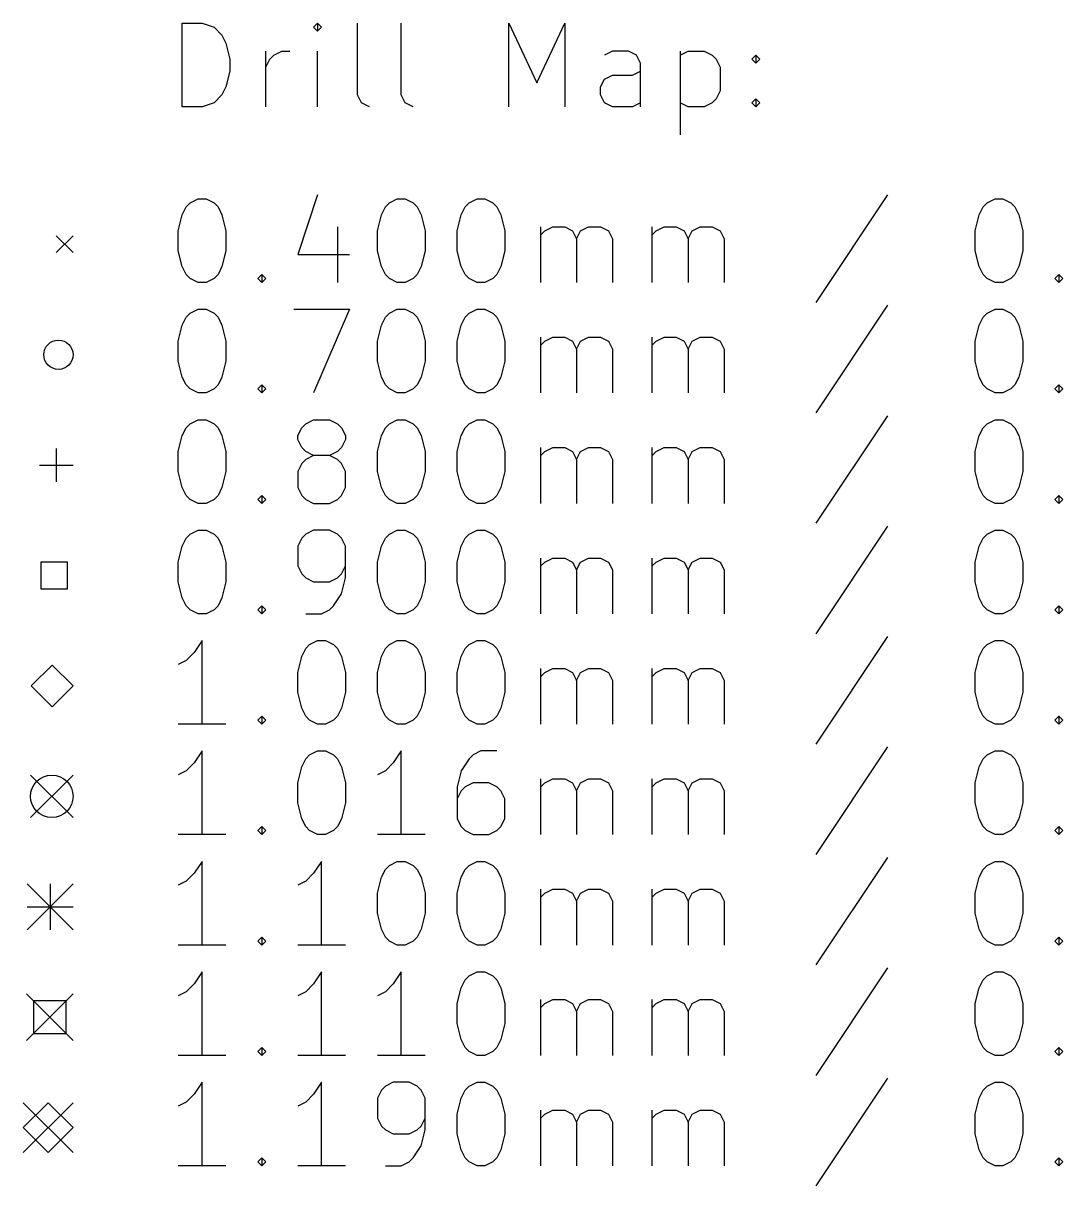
# Model space of a CAD drawing. Extents: x 124 to 225, y -187 to -59.
# Drawn here: x 123.8 to 148.65, y -186.64 to -158.85 of the extents above; entities that cross this region are included whole.
import ezdxf

# ---------------------------------------------------------------- set-up
doc = ezdxf.new("R2010")
doc.units = 0
doc.layers.add('BLACK', color=7, linetype='CONTINUOUS')

msp = doc.modelspace()

# ---------------------------------------------------------------- linework, layer by layer
at = {"layer": 'BLACK', "linetype": 'CONTINUOUS'}
for p, q in [((127.602768, -160.847338), (127.602768, -158.847338)), ((127.602768, -158.847338), (128.078958, -158.847338)), ((128.078958, -158.847338), (128.364673, -158.942576)), ((128.364673, -158.942576), (128.555149, -159.133052)), ((130.840863, -158.847338), (130.745625, -158.942576)), ((130.745625, -158.942576), (130.840863, -159.037814)), ((130.936101, -158.942576), (130.840863, -158.847338)), ((130.840863, -158.847338), (130.840863, -159.037814)), ((130.840863, -159.037814), (130.936101, -158.942576)), ((131.793244, -160.561623), (131.793244, -158.847338)), ((132.840863, -160.561623), (132.840863, -158.847338)), ((135.412292, -160.847338), (135.412292, -158.847338)), ((135.412292, -158.847338), (136.078959, -160.275909)), ((136.078959, -160.275909), (136.745625, -158.847338)), ((136.745625, -158.847338), (136.745625, -160.847338)), ((128.555149, -159.133052), (128.650387, -159.323528)), ((128.650387, -159.323528), (128.745625, -159.70448)), ((129.602768, -160.847338), (129.602768, -159.514004)), ((129.793244, -159.609242), (129.98372, -159.514004)), ((129.98372, -159.514004), (130.174197, -159.514004)), ((130.840863, -160.847338), (130.840863, -159.514004)), ((137.888482, -159.514004), (137.698006, -159.609242)), ((138.269435, -159.514004), (137.888482, -159.514004)), ((138.459911, -159.609242), (138.269435, -159.514004)), ((139.50753, -159.514004), (139.50753, -161.514004)), ((139.50753, -159.609242), (139.698006, -159.514004)), ((139.698006, -159.514004), (140.078959, -159.514004)), ((140.078959, -159.514004), (140.269435, -159.609242)), ((128.745625, -159.70448), (128.745625, -159.990195)), ((129.602768, -159.894957), (129.698006, -159.70448)), ((129.698006, -159.70448), (129.793244, -159.609242)), ((138.555149, -159.799719), (138.459911, -159.609242)), ((138.555149, -160.847338), (138.555149, -159.799719)), ((140.269435, -159.609242), (140.364673, -159.70448)), ((140.364673, -159.70448), (140.459911, -159.894957)), ((141.221816, -159.70448), (141.317054, -159.609242)), ((141.317054, -159.799719), (141.221816, -159.70448)), ((141.317054, -159.609242), (141.412292, -159.70448)), ((141.317054, -159.609242), (141.317054, -159.799719)), ((141.412292, -159.70448), (141.317054, -159.799719)), ((128.745625, -159.990195), (128.650387, -160.371147)), ((137.698006, -160.180671), (137.888482, -160.085433)), ((137.888482, -160.085433), (138.364673, -160.085433)), ((138.364673, -160.085433), (138.555149, -159.990195)), ((140.459911, -159.894957), (140.459911, -160.466385)), ((128.650387, -160.371147), (128.555149, -160.561623)), ((137.602768, -160.371147), (137.698006, -160.180671)), ((137.602768, -160.561623), (137.602768, -160.371147)), ((128.555149, -160.561623), (128.364673, -160.7521)), ((131.888482, -160.7521), (131.793244, -160.561623)), ((132.936101, -160.7521), (132.840863, -160.561623)), ((137.698006, -160.7521), (137.602768, -160.561623)), ((140.364673, -160.656861), (140.269435, -160.7521)), ((140.459911, -160.466385), (140.364673, -160.656861)), ((141.221816, -160.7521), (141.317054, -160.656861)), ((141.317054, -160.656861), (141.412292, -160.7521)), ((141.317054, -160.656861), (141.317054, -160.847338)), ((128.078958, -160.847338), (127.602768, -160.847338)), ((128.364673, -160.7521), (128.078958, -160.847338)), ((132.078958, -160.847338), (131.888482, -160.7521)), ((133.126577, -160.847338), (132.936101, -160.7521)), ((137.888482, -160.847338), (137.698006, -160.7521)), ((138.364673, -160.847338), (137.888482, -160.847338)), ((138.555149, -160.7521), (138.364673, -160.847338)), ((139.698006, -160.847338), (139.50753, -160.7521)), ((140.078959, -160.847338), (139.698006, -160.847338)), ((140.269435, -160.7521), (140.078959, -160.847338)), ((141.317054, -160.847338), (141.221816, -160.7521)), ((141.412292, -160.7521), (141.317054, -160.847338)), ((127.698006, -163.237814), (127.793244, -163.142576)), ((127.793244, -163.142576), (127.98372, -163.047338)), ((127.98372, -163.047338), (128.174197, -163.047338)), ((128.174197, -163.047338), (128.364673, -163.142576)), ((128.364673, -163.142576), (128.459911, -163.237814)), ((130.840863, -162.9521), (130.364673, -164.380671)), ((132.459911, -163.237814), (132.555149, -163.142576)), ((132.555149, -163.142576), (132.745625, -163.047338)), ((132.745625, -163.047338), (132.936102, -163.047338)), ((132.936102, -163.047338), (133.126578, -163.142576)), ((133.126578, -163.142576), (133.221816, -163.237814)), ((134.364673, -163.237814), (134.459911, -163.142576)), ((134.459911, -163.142576), (134.650387, -163.047338)), ((134.650387, -163.047338), (134.840864, -163.047338)), ((134.840864, -163.047338), (135.03134, -163.142576)), ((135.03134, -163.142576), (135.126578, -163.237814)), ((144.459912, -162.9521), (142.745627, -165.523528)), ((146.745627, -163.237814), (146.840865, -163.142576)), ((146.840865, -163.142576), (147.031341, -163.047338)), ((147.031341, -163.047338), (147.221818, -163.047338)), ((147.221818, -163.047338), (147.412294, -163.142576)), ((147.412294, -163.142576), (147.507532, -163.237814)), ((127.50753, -163.809242), (127.602768, -163.42829)), ((127.602768, -163.42829), (127.698006, -163.237814)), ((128.459911, -163.237814), (128.555149, -163.42829)), ((128.555149, -163.42829), (128.650387, -163.809242)), ((132.269435, -163.809242), (132.364673, -163.42829)), ((132.364673, -163.42829), (132.459911, -163.237814)), ((133.221816, -163.237814), (133.317054, -163.42829)), ((133.317054, -163.42829), (133.412292, -163.809242)), ((134.174197, -163.809242), (134.269435, -163.42829)), ((134.269435, -163.42829), (134.364673, -163.237814)), ((135.126578, -163.237814), (135.221816, -163.42829)), ((135.221816, -163.42829), (135.317054, -163.809242)), ((146.555151, -163.809242), (146.650389, -163.42829)), ((146.650389, -163.42829), (146.745627, -163.237814)), ((147.507532, -163.237814), (147.60277, -163.42829)), ((147.60277, -163.42829), (147.698008, -163.809242)), ((131.317054, -163.714004), (131.317054, -165.047338)), ((136.174197, -165.047338), (136.174197, -163.714004)), ((136.269435, -163.809242), (136.459911, -163.714004)), ((136.459911, -163.714004), (136.745626, -163.714004)), ((136.745626, -163.714004), (136.936102, -163.809242)), ((137.126578, -163.809242), (137.317054, -163.714004)), ((137.317054, -163.714004), (137.602768, -163.714004)), ((137.602768, -163.714004), (137.793245, -163.809242)), ((138.840864, -165.047338), (138.840864, -163.714004)), ((138.936102, -163.809242), (139.126578, -163.714004)), ((139.126578, -163.714004), (139.412293, -163.714004)), ((139.412293, -163.714004), (139.602769, -163.809242)), ((139.793245, -163.809242), (139.983721, -163.714004)), ((139.983721, -163.714004), (140.269435, -163.714004)), ((140.269435, -163.714004), (140.459912, -163.809242)), ((124.595, -163.9325), (124.995, -164.3325)), ((124.995, -163.9325), (124.595, -164.3325)), ((127.50753, -164.285433), (127.50753, -163.809242)), ((128.650387, -163.809242), (128.650387, -164.285433)), ((132.269435, -164.285433), (132.269435, -163.809242)), ((133.412292, -163.809242), (133.412292, -164.285433)), ((134.174197, -164.285433), (134.174197, -163.809242)), ((135.317054, -163.809242), (135.317054, -164.285433)), ((136.174197, -163.90448), (136.269435, -163.809242)), ((136.936102, -163.809242), (137.03134, -163.999719)), ((137.03134, -163.999719), (137.126578, -163.809242)), ((137.793245, -163.809242), (137.888483, -163.999719)), ((138.840864, -163.90448), (138.936102, -163.809242)), ((139.602769, -163.809242), (139.698007, -163.999719)), ((139.698007, -163.999719), (139.793245, -163.809242)), ((140.459912, -163.809242), (140.55515, -163.999719)), ((146.555151, -164.285433), (146.555151, -163.809242)), ((147.698008, -163.809242), (147.698008, -164.285433)), ((137.03134, -163.999719), (137.03134, -165.047338)), ((137.888483, -163.999719), (137.888483, -165.047338)), ((139.698007, -163.999719), (139.698007, -165.047338)), ((140.55515, -163.999719), (140.55515, -165.047338)), ((127.602768, -164.666385), (127.50753, -164.285433)), ((128.650387, -164.285433), (128.555149, -164.666385)), ((130.364673, -164.380671), (131.602768, -164.380671)), ((132.364673, -164.666385), (132.269435, -164.285433)), ((133.412292, -164.285433), (133.317054, -164.666385)), ((134.269435, -164.666385), (134.174197, -164.285433)), ((135.317054, -164.285433), (135.221816, -164.666385)), ((146.650389, -164.666385), (146.555151, -164.285433)), ((147.698008, -164.285433), (147.60277, -164.666385)), ((127.698006, -164.856861), (127.602768, -164.666385)), ((128.555149, -164.666385), (128.459911, -164.856861)), ((132.459911, -164.856861), (132.364673, -164.666385)), ((133.317054, -164.666385), (133.221816, -164.856861)), ((134.364673, -164.856861), (134.269435, -164.666385)), ((135.221816, -164.666385), (135.126578, -164.856861)), ((146.745627, -164.856861), (146.650389, -164.666385)), ((147.60277, -164.666385), (147.507532, -164.856861)), ((127.793244, -164.9521), (127.698006, -164.856861)), ((127.98372, -165.047338), (127.793244, -164.9521)), ((128.174197, -165.047338), (127.98372, -165.047338)), ((128.364673, -164.9521), (128.174197, -165.047338)), ((128.459911, -164.856861), (128.364673, -164.9521)), ((129.412292, -164.9521), (129.50753, -164.856861)), ((129.50753, -165.047338), (129.412292, -164.9521)), ((129.50753, -164.856861), (129.602768, -164.9521)), ((129.50753, -164.856861), (129.50753, -165.047338)), ((129.602768, -164.9521), (129.50753, -165.047338)), ((132.555149, -164.9521), (132.459911, -164.856861)), ((132.745625, -165.047338), (132.555149, -164.9521)), ((132.936102, -165.047338), (132.745625, -165.047338)), ((133.126578, -164.9521), (132.936102, -165.047338)), ((133.221816, -164.856861), (133.126578, -164.9521)), ((134.459911, -164.9521), (134.364673, -164.856861)), ((134.650387, -165.047338), (134.459911, -164.9521)), ((134.840864, -165.047338), (134.650387, -165.047338)), ((135.03134, -164.9521), (134.840864, -165.047338)), ((135.126578, -164.856861), (135.03134, -164.9521)), ((146.840865, -164.9521), (146.745627, -164.856861)), ((147.031341, -165.047338), (146.840865, -164.9521)), ((147.221818, -165.047338), (147.031341, -165.047338)), ((147.412294, -164.9521), (147.221818, -165.047338)), ((147.507532, -164.856861), (147.412294, -164.9521)), ((148.459913, -164.9521), (148.555151, -164.856861)), ((148.555151, -165.047338), (148.459913, -164.9521)), ((148.555151, -164.856861), (148.650389, -164.9521)), ((148.555151, -164.856861), (148.555151, -165.047338)), ((148.650389, -164.9521), (148.555151, -165.047338)), ((144.459912, -165.5921), (142.745627, -168.163528)), ((127.602768, -166.06829), (127.698006, -165.877814)), ((127.698006, -165.877814), (127.793244, -165.782576)), ((127.793244, -165.782576), (127.98372, -165.687338)), ((127.98372, -165.687338), (128.174197, -165.687338)), ((128.174197, -165.687338), (128.364673, -165.782576)), ((128.364673, -165.782576), (128.459911, -165.877814)), ((128.459911, -165.877814), (128.555149, -166.06829)), ((130.269435, -165.687338), (131.602768, -165.687338)), ((131.602768, -165.687338), (130.745625, -167.687338)), ((132.364673, -166.06829), (132.459911, -165.877814)), ((132.459911, -165.877814), (132.555149, -165.782576)), ((132.555149, -165.782576), (132.745625, -165.687338)), ((132.745625, -165.687338), (132.936102, -165.687338)), ((132.936102, -165.687338), (133.126578, -165.782576)), ((133.126578, -165.782576), (133.221816, -165.877814)), ((133.221816, -165.877814), (133.317054, -166.06829)), ((134.269435, -166.06829), (134.364673, -165.877814)), ((134.364673, -165.877814), (134.459911, -165.782576)), ((134.459911, -165.782576), (134.650387, -165.687338)), ((134.650387, -165.687338), (134.840864, -165.687338)), ((134.840864, -165.687338), (135.03134, -165.782576)), ((135.03134, -165.782576), (135.126578, -165.877814)), ((135.126578, -165.877814), (135.221816, -166.06829)), ((146.650389, -166.06829), (146.745627, -165.877814)), ((146.745627, -165.877814), (146.840865, -165.782576)), ((146.840865, -165.782576), (147.031341, -165.687338)), ((147.031341, -165.687338), (147.221818, -165.687338)), ((147.221818, -165.687338), (147.412294, -165.782576)), ((147.412294, -165.782576), (147.507532, -165.877814)), ((147.507532, -165.877814), (147.60277, -166.06829)), ((127.50753, -166.449242), (127.602768, -166.06829)), ((128.555149, -166.06829), (128.650387, -166.449242)), ((132.269435, -166.449242), (132.364673, -166.06829)), ((133.317054, -166.06829), (133.412292, -166.449242)), ((134.174197, -166.449242), (134.269435, -166.06829)), ((135.221816, -166.06829), (135.317054, -166.449242)), ((146.555151, -166.449242), (146.650389, -166.06829)), ((147.60277, -166.06829), (147.698008, -166.449242)), ((127.50753, -166.925433), (127.50753, -166.449242)), ((128.650387, -166.449242), (128.650387, -166.925433)), ((132.269435, -166.925433), (132.269435, -166.449242)), ((133.412292, -166.449242), (133.412292, -166.925433)), ((134.174197, -166.925433), (134.174197, -166.449242)), ((135.317054, -166.449242), (135.317054, -166.925433)), ((136.174197, -167.687338), (136.174197, -166.354004)), ((136.174197, -166.54448), (136.269435, -166.449242)), ((136.269435, -166.449242), (136.459911, -166.354004)), ((136.459911, -166.354004), (136.745626, -166.354004)), ((136.745626, -166.354004), (136.936102, -166.449242)), ((136.936102, -166.449242), (137.03134, -166.639719)), ((137.03134, -166.639719), (137.126578, -166.449242)), ((137.126578, -166.449242), (137.317054, -166.354004)), ((137.317054, -166.354004), (137.602768, -166.354004)), ((137.602768, -166.354004), (137.793245, -166.449242)), ((137.793245, -166.449242), (137.888483, -166.639719)), ((138.840864, -167.687338), (138.840864, -166.354004)), ((138.840864, -166.54448), (138.936102, -166.449242)), ((138.936102, -166.449242), (139.126578, -166.354004)), ((139.126578, -166.354004), (139.412293, -166.354004)), ((139.412293, -166.354004), (139.602769, -166.449242)), ((139.602769, -166.449242), (139.698007, -166.639719)), ((139.698007, -166.639719), (139.793245, -166.449242)), ((139.793245, -166.449242), (139.983721, -166.354004)), ((139.983721, -166.354004), (140.269435, -166.354004)), ((140.269435, -166.354004), (140.459912, -166.449242)), ((140.459912, -166.449242), (140.55515, -166.639719)), ((146.555151, -166.925433), (146.555151, -166.449242)), ((147.698008, -166.449242), (147.698008, -166.925433)), ((137.03134, -166.639719), (137.03134, -167.687338)), ((137.888483, -166.639719), (137.888483, -167.687338)), ((139.698007, -166.639719), (139.698007, -167.687338)), ((140.55515, -166.639719), (140.55515, -167.687338)), ((127.602768, -167.306385), (127.50753, -166.925433)), ((128.650387, -166.925433), (128.555149, -167.306385)), ((132.364673, -167.306385), (132.269435, -166.925433)), ((133.412292, -166.925433), (133.317054, -167.306385)), ((134.269435, -167.306385), (134.174197, -166.925433)), ((135.317054, -166.925433), (135.221816, -167.306385)), ((146.650389, -167.306385), (146.555151, -166.925433)), ((147.698008, -166.925433), (147.60277, -167.306385)), ((127.698006, -167.496861), (127.602768, -167.306385)), ((128.555149, -167.306385), (128.459911, -167.496861)), ((132.459911, -167.496861), (132.364673, -167.306385)), ((133.317054, -167.306385), (133.221816, -167.496861)), ((134.364673, -167.496861), (134.269435, -167.306385)), ((135.221816, -167.306385), (135.126578, -167.496861)), ((146.745627, -167.496861), (146.650389, -167.306385)), ((147.60277, -167.306385), (147.507532, -167.496861)), ((127.793244, -167.5921), (127.698006, -167.496861)), ((127.98372, -167.687338), (127.793244, -167.5921)), ((128.364673, -167.5921), (128.174197, -167.687338)), ((128.459911, -167.496861), (128.364673, -167.5921)), ((129.412292, -167.5921), (129.50753, -167.496861)), ((129.50753, -167.687338), (129.412292, -167.5921)), ((129.50753, -167.496861), (129.602768, -167.5921)), ((129.50753, -167.496861), (129.50753, -167.687338)), ((129.602768, -167.5921), (129.50753, -167.687338)), ((132.555149, -167.5921), (132.459911, -167.496861)), ((132.745625, -167.687338), (132.555149, -167.5921)), ((133.126578, -167.5921), (132.936102, -167.687338)), ((133.221816, -167.496861), (133.126578, -167.5921)), ((134.459911, -167.5921), (134.364673, -167.496861)), ((134.650387, -167.687338), (134.459911, -167.5921)), ((135.03134, -167.5921), (134.840864, -167.687338)), ((135.126578, -167.496861), (135.03134, -167.5921)), ((146.840865, -167.5921), (146.745627, -167.496861)), ((147.031341, -167.687338), (146.840865, -167.5921)), ((147.412294, -167.5921), (147.221818, -167.687338)), ((147.507532, -167.496861), (147.412294, -167.5921)), ((148.459913, -167.5921), (148.555151, -167.496861)), ((148.555151, -167.687338), (148.459913, -167.5921)), ((148.555151, -167.496861), (148.650389, -167.5921)), ((148.555151, -167.496861), (148.555151, -167.687338)), ((148.650389, -167.5921), (148.555151, -167.687338)), ((128.174197, -167.687338), (127.98372, -167.687338)), ((132.936102, -167.687338), (132.745625, -167.687338)), ((134.840864, -167.687338), (134.650387, -167.687338)), ((147.221818, -167.687338), (147.031341, -167.687338)), ((127.698006, -168.517814), (127.793244, -168.422576)), ((127.793244, -168.422576), (127.98372, -168.327338)), ((127.98372, -168.327338), (128.174197, -168.327338)), ((128.174197, -168.327338), (128.364673, -168.422576)), ((128.364673, -168.422576), (128.459911, -168.517814)), ((130.459911, -168.517814), (130.555149, -168.422576)), ((130.555149, -168.422576), (130.745625, -168.327338)), ((130.745625, -168.327338), (131.126578, -168.327338)), ((131.126578, -168.327338), (131.317054, -168.422576)), ((131.317054, -168.422576), (131.412292, -168.517814)), ((132.459911, -168.517814), (132.555149, -168.422576)), ((132.555149, -168.422576), (132.745625, -168.327338)), ((132.745625, -168.327338), (132.936102, -168.327338)), ((132.936102, -168.327338), (133.126578, -168.422576)), ((133.126578, -168.422576), (133.221816, -168.517814)), ((134.364673, -168.517814), (134.459911, -168.422576)), ((134.459911, -168.422576), (134.650387, -168.327338)), ((134.650387, -168.327338), (134.840864, -168.327338)), ((134.840864, -168.327338), (135.03134, -168.422576)), ((135.03134, -168.422576), (135.126578, -168.517814)), ((144.459912, -168.2321), (142.745627, -170.803528)), ((146.745627, -168.517814), (146.840865, -168.422576)), ((146.840865, -168.422576), (147.031341, -168.327338)), ((147.031341, -168.327338), (147.221818, -168.327338)), ((147.221818, -168.327338), (147.412294, -168.422576)), ((147.412294, -168.422576), (147.507532, -168.517814)), ((127.50753, -169.089242), (127.602768, -168.70829)), ((127.602768, -168.70829), (127.698006, -168.517814)), ((128.459911, -168.517814), (128.555149, -168.70829)), ((128.555149, -168.70829), (128.650387, -169.089242)), ((130.364673, -168.70829), (130.459911, -168.517814)), ((130.364673, -168.803528), (130.364673, -168.70829)), ((131.412292, -168.517814), (131.50753, -168.70829)), ((131.50753, -168.70829), (131.50753, -168.803528)), ((132.269435, -169.089242), (132.364673, -168.70829)), ((132.364673, -168.70829), (132.459911, -168.517814)), ((133.221816, -168.517814), (133.317054, -168.70829)), ((133.317054, -168.70829), (133.412292, -169.089242)), ((134.174197, -169.089242), (134.269435, -168.70829)), ((134.269435, -168.70829), (134.364673, -168.517814)), ((135.126578, -168.517814), (135.221816, -168.70829)), ((135.221816, -168.70829), (135.317054, -169.089242)), ((146.555151, -169.089242), (146.650389, -168.70829)), ((146.650389, -168.70829), (146.745627, -168.517814)), ((147.507532, -168.517814), (147.60277, -168.70829)), ((147.60277, -168.70829), (147.698008, -169.089242)), ((130.459911, -168.994004), (130.364673, -168.803528)), ((130.555149, -169.089242), (130.459911, -168.994004)), ((131.412292, -168.994004), (131.317054, -169.089242)), ((131.50753, -168.803528), (131.412292, -168.994004)), ((136.174197, -170.327338), (136.174197, -168.994004)), ((136.269435, -169.089242), (136.459911, -168.994004)), ((136.459911, -168.994004), (136.745626, -168.994004)), ((136.745626, -168.994004), (136.936102, -169.089242)), ((137.126578, -169.089242), (137.317054, -168.994004)), ((137.317054, -168.994004), (137.602768, -168.994004)), ((137.602768, -168.994004), (137.793245, -169.089242)), ((138.840864, -170.327338), (138.840864, -168.994004)), ((138.936102, -169.089242), (139.126578, -168.994004)), ((139.126578, -168.994004), (139.412293, -168.994004)), ((139.412293, -168.994004), (139.602769, -169.089242)), ((139.793245, -169.089242), (139.983721, -168.994004)), ((139.983721, -168.994004), (140.269435, -168.994004)), ((140.269435, -168.994004), (140.459912, -169.089242)), ((124.595, -169.0125), (124.595, -169.8125)), ((127.50753, -169.565433), (127.50753, -169.089242)), ((128.650387, -169.089242), (128.650387, -169.565433)), ((130.745625, -169.18448), (130.555149, -169.089242)), ((130.745625, -169.18448), (130.555149, -169.279719)), ((131.126578, -169.18448), (130.745625, -169.18448)), ((131.317054, -169.089242), (131.126578, -169.18448)), ((131.317054, -169.279719), (131.126578, -169.18448)), ((132.269435, -169.565433), (132.269435, -169.089242)), ((133.412292, -169.089242), (133.412292, -169.565433)), ((134.174197, -169.565433), (134.174197, -169.089242)), ((135.317054, -169.089242), (135.317054, -169.565433)), ((136.174197, -169.18448), (136.269435, -169.089242)), ((136.936102, -169.089242), (137.03134, -169.279719)), ((137.03134, -169.279719), (137.126578, -169.089242)), ((137.793245, -169.089242), (137.888483, -169.279719)), ((138.840864, -169.18448), (138.936102, -169.089242)), ((139.602769, -169.089242), (139.698007, -169.279719)), ((139.698007, -169.279719), (139.793245, -169.089242)), ((140.459912, -169.089242), (140.55515, -169.279719)), ((146.555151, -169.565433), (146.555151, -169.089242)), ((147.698008, -169.089242), (147.698008, -169.565433)), ((124.195, -169.4125), (124.995, -169.4125)), ((130.459911, -169.374957), (130.364673, -169.565433)), ((130.555149, -169.279719), (130.459911, -169.374957)), ((131.412292, -169.374957), (131.317054, -169.279719)), ((131.50753, -169.565433), (131.412292, -169.374957)), ((137.03134, -169.279719), (137.03134, -170.327338)), ((137.888483, -169.279719), (137.888483, -170.327338)), ((139.698007, -169.279719), (139.698007, -170.327338)), ((140.55515, -169.279719), (140.55515, -170.327338)), ((127.602768, -169.946385), (127.50753, -169.565433)), ((128.650387, -169.565433), (128.555149, -169.946385)), ((130.364673, -169.565433), (130.364673, -169.946385)), ((131.50753, -169.946385), (131.50753, -169.565433)), ((132.364673, -169.946385), (132.269435, -169.565433)), ((133.412292, -169.565433), (133.317054, -169.946385)), ((134.269435, -169.946385), (134.174197, -169.565433)), ((135.317054, -169.565433), (135.221816, -169.946385)), ((146.650389, -169.946385), (146.555151, -169.565433)), ((147.698008, -169.565433), (147.60277, -169.946385)), ((127.698006, -170.136861), (127.602768, -169.946385)), ((128.555149, -169.946385), (128.459911, -170.136861)), ((130.364673, -169.946385), (130.459911, -170.136861)), ((131.412292, -170.136861), (131.50753, -169.946385)), ((132.459911, -170.136861), (132.364673, -169.946385)), ((133.317054, -169.946385), (133.221816, -170.136861)), ((134.364673, -170.136861), (134.269435, -169.946385)), ((135.221816, -169.946385), (135.126578, -170.136861)), ((146.745627, -170.136861), (146.650389, -169.946385)), ((147.60277, -169.946385), (147.507532, -170.136861)), ((127.793244, -170.2321), (127.698006, -170.136861)), ((127.98372, -170.327338), (127.793244, -170.2321)), ((128.174197, -170.327338), (127.98372, -170.327338)), ((128.364673, -170.2321), (128.174197, -170.327338)), ((128.459911, -170.136861), (128.364673, -170.2321)), ((129.412292, -170.2321), (129.50753, -170.136861)), ((129.50753, -170.327338), (129.412292, -170.2321)), ((129.50753, -170.136861), (129.602768, -170.2321)), ((129.50753, -170.136861), (129.50753, -170.327338)), ((129.602768, -170.2321), (129.50753, -170.327338)), ((130.459911, -170.136861), (130.555149, -170.2321)), ((130.555149, -170.2321), (130.745625, -170.327338)), ((130.745625, -170.327338), (131.126578, -170.327338)), ((131.126578, -170.327338), (131.317054, -170.2321)), ((131.317054, -170.2321), (131.412292, -170.136861)), ((132.555149, -170.2321), (132.459911, -170.136861)), ((132.745625, -170.327338), (132.555149, -170.2321)), ((132.936102, -170.327338), (132.745625, -170.327338)), ((133.126578, -170.2321), (132.936102, -170.327338)), ((133.221816, -170.136861), (133.126578, -170.2321)), ((134.459911, -170.2321), (134.364673, -170.136861)), ((134.650387, -170.327338), (134.459911, -170.2321)), ((134.840864, -170.327338), (134.650387, -170.327338)), ((135.03134, -170.2321), (134.840864, -170.327338)), ((135.126578, -170.136861), (135.03134, -170.2321)), ((146.840865, -170.2321), (146.745627, -170.136861)), ((147.031341, -170.327338), (146.840865, -170.2321)), ((147.221818, -170.327338), (147.031341, -170.327338)), ((147.412294, -170.2321), (147.221818, -170.327338)), ((147.507532, -170.136861), (147.412294, -170.2321)), ((148.459913, -170.2321), (148.555151, -170.136861)), ((148.555151, -170.327338), (148.459913, -170.2321)), ((148.555151, -170.136861), (148.650389, -170.2321)), ((148.555151, -170.136861), (148.555151, -170.327338)), ((148.650389, -170.2321), (148.555151, -170.327338)), ((144.459912, -170.8721), (142.745627, -173.443528)), ((127.602768, -171.34829), (127.698006, -171.157814)), ((127.698006, -171.157814), (127.793244, -171.062576)), ((127.793244, -171.062576), (127.98372, -170.967338)), ((127.98372, -170.967338), (128.174197, -170.967338)), ((128.174197, -170.967338), (128.364673, -171.062576)), ((128.364673, -171.062576), (128.459911, -171.157814)), ((128.459911, -171.157814), (128.555149, -171.34829)), ((130.459911, -171.157814), (130.364673, -171.34829)), ((130.555149, -171.062576), (130.459911, -171.157814)), ((130.745625, -170.967338), (130.555149, -171.062576)), ((131.126578, -170.967338), (130.745625, -170.967338)), ((131.317054, -171.062576), (131.126578, -170.967338)), ((131.412292, -171.157814), (131.317054, -171.062576)), ((131.50753, -171.34829), (131.412292, -171.157814)), ((132.364673, -171.34829), (132.459911, -171.157814)), ((132.459911, -171.157814), (132.555149, -171.062576)), ((132.555149, -171.062576), (132.745625, -170.967338)), ((132.745625, -170.967338), (132.936102, -170.967338)), ((132.936102, -170.967338), (133.126578, -171.062576)), ((133.126578, -171.062576), (133.221816, -171.157814)), ((133.221816, -171.157814), (133.317054, -171.34829)), ((134.269435, -171.34829), (134.364673, -171.157814)), ((134.364673, -171.157814), (134.459911, -171.062576)), ((134.459911, -171.062576), (134.650387, -170.967338)), ((134.650387, -170.967338), (134.840864, -170.967338)), ((134.840864, -170.967338), (135.03134, -171.062576)), ((135.03134, -171.062576), (135.126578, -171.157814)), ((135.126578, -171.157814), (135.221816, -171.34829)), ((146.650389, -171.34829), (146.745627, -171.157814)), ((146.745627, -171.157814), (146.840865, -171.062576)), ((146.840865, -171.062576), (147.031341, -170.967338)), ((147.031341, -170.967338), (147.221818, -170.967338)), ((147.221818, -170.967338), (147.412294, -171.062576)), ((147.412294, -171.062576), (147.507532, -171.157814)), ((147.507532, -171.157814), (147.60277, -171.34829)), ((127.50753, -171.729242), (127.602768, -171.34829)), ((128.555149, -171.34829), (128.650387, -171.729242)), ((130.364673, -171.34829), (130.364673, -171.82448)), ((131.50753, -172.110195), (131.50753, -171.34829)), ((132.269435, -171.729242), (132.364673, -171.34829)), ((133.317054, -171.34829), (133.412292, -171.729242)), ((134.174197, -171.729242), (134.269435, -171.34829)), ((135.221816, -171.34829), (135.317054, -171.729242)), ((146.555151, -171.729242), (146.650389, -171.34829)), ((147.60277, -171.34829), (147.698008, -171.729242)), ((124.863201, -171.734299), (124.226799, -171.734299)), ((124.226799, -171.734299), (124.226799, -172.370701)), ((124.863201, -172.370701), (124.863201, -171.734299)), ((127.50753, -172.205433), (127.50753, -171.729242)), ((128.650387, -171.729242), (128.650387, -172.205433)), ((132.269435, -172.205433), (132.269435, -171.729242)), ((133.412292, -171.729242), (133.412292, -172.205433)), ((134.174197, -172.205433), (134.174197, -171.729242)), ((135.317054, -171.729242), (135.317054, -172.205433)), ((136.174197, -172.967338), (136.174197, -171.634004)), ((136.174197, -171.82448), (136.269435, -171.729242)), ((136.269435, -171.729242), (136.459911, -171.634004)), ((136.459911, -171.634004), (136.745626, -171.634004)), ((136.745626, -171.634004), (136.936102, -171.729242)), ((136.936102, -171.729242), (137.03134, -171.919719)), ((137.03134, -171.919719), (137.126578, -171.729242)), ((137.126578, -171.729242), (137.317054, -171.634004)), ((137.317054, -171.634004), (137.602768, -171.634004)), ((137.602768, -171.634004), (137.793245, -171.729242)), ((137.793245, -171.729242), (137.888483, -171.919719)), ((138.840864, -172.967338), (138.840864, -171.634004)), ((138.840864, -171.82448), (138.936102, -171.729242)), ((138.936102, -171.729242), (139.126578, -171.634004)), ((139.126578, -171.634004), (139.412293, -171.634004)), ((139.412293, -171.634004), (139.602769, -171.729242)), ((139.602769, -171.729242), (139.698007, -171.919719)), ((139.698007, -171.919719), (139.793245, -171.729242)), ((139.793245, -171.729242), (139.983721, -171.634004)), ((139.983721, -171.634004), (140.269435, -171.634004)), ((140.269435, -171.634004), (140.459912, -171.729242)), ((140.459912, -171.729242), (140.55515, -171.919719)), ((146.555151, -172.205433), (146.555151, -171.729242)), ((147.698008, -171.729242), (147.698008, -172.205433)), ((130.364673, -171.82448), (130.459911, -172.014957)), ((130.459911, -172.014957), (130.555149, -172.110195)), ((131.317054, -172.110195), (131.412292, -172.014957)), ((131.412292, -172.014957), (131.50753, -171.82448)), ((137.03134, -171.919719), (137.03134, -172.967338)), ((137.888483, -171.919719), (137.888483, -172.967338)), ((139.698007, -171.919719), (139.698007, -172.967338)), ((140.55515, -171.919719), (140.55515, -172.967338)), ((127.602768, -172.586385), (127.50753, -172.205433)), ((128.650387, -172.205433), (128.555149, -172.586385)), ((130.555149, -172.110195), (130.745625, -172.205433)), ((130.745625, -172.205433), (131.126578, -172.205433)), ((131.126578, -172.205433), (131.317054, -172.110195)), ((131.412292, -172.491147), (131.50753, -172.110195)), ((132.364673, -172.586385), (132.269435, -172.205433)), ((133.412292, -172.205433), (133.317054, -172.586385)), ((134.269435, -172.586385), (134.174197, -172.205433)), ((135.317054, -172.205433), (135.221816, -172.586385)), ((146.650389, -172.586385), (146.555151, -172.205433)), ((147.698008, -172.205433), (147.60277, -172.586385)), ((124.226799, -172.370701), (124.863201, -172.370701)), ((127.698006, -172.776861), (127.602768, -172.586385)), ((128.555149, -172.586385), (128.459911, -172.776861)), ((131.221816, -172.776861), (131.412292, -172.491147)), ((132.459911, -172.776861), (132.364673, -172.586385)), ((133.317054, -172.586385), (133.221816, -172.776861)), ((134.364673, -172.776861), (134.269435, -172.586385)), ((135.221816, -172.586385), (135.126578, -172.776861)), ((146.745627, -172.776861), (146.650389, -172.586385)), ((147.60277, -172.586385), (147.507532, -172.776861)), ((127.793244, -172.8721), (127.698006, -172.776861)), ((127.98372, -172.967338), (127.793244, -172.8721)), ((128.364673, -172.8721), (128.174197, -172.967338)), ((128.459911, -172.776861), (128.364673, -172.8721)), ((129.412292, -172.8721), (129.50753, -172.776861)), ((129.50753, -172.967338), (129.412292, -172.8721)), ((129.50753, -172.776861), (129.602768, -172.8721)), ((129.50753, -172.776861), (129.50753, -172.967338)), ((129.602768, -172.8721), (129.50753, -172.967338)), ((130.936101, -172.967338), (131.126578, -172.8721)), ((131.126578, -172.8721), (131.221816, -172.776861)), ((132.555149, -172.8721), (132.459911, -172.776861)), ((132.745625, -172.967338), (132.555149, -172.8721)), ((133.126578, -172.8721), (132.936102, -172.967338)), ((133.221816, -172.776861), (133.126578, -172.8721)), ((134.459911, -172.8721), (134.364673, -172.776861)), ((134.650387, -172.967338), (134.459911, -172.8721)), ((135.03134, -172.8721), (134.840864, -172.967338)), ((135.126578, -172.776861), (135.03134, -172.8721)), ((146.840865, -172.8721), (146.745627, -172.776861)), ((147.031341, -172.967338), (146.840865, -172.8721)), ((147.412294, -172.8721), (147.221818, -172.967338)), ((147.507532, -172.776861), (147.412294, -172.8721)), ((148.459913, -172.8721), (148.555151, -172.776861)), ((148.555151, -172.967338), (148.459913, -172.8721)), ((148.555151, -172.776861), (148.650389, -172.8721)), ((148.555151, -172.776861), (148.555151, -172.967338)), ((148.650389, -172.8721), (148.555151, -172.967338)), ((128.174197, -172.967338), (127.98372, -172.967338)), ((130.555149, -172.967338), (130.936101, -172.967338)), ((132.936102, -172.967338), (132.745625, -172.967338)), ((134.840864, -172.967338), (134.650387, -172.967338)), ((147.221818, -172.967338), (147.031341, -172.967338)), ((128.078958, -173.607338), (127.888482, -173.893052)), ((128.078958, -175.607338), (128.078958, -173.607338)), ((130.555149, -173.797814), (130.650387, -173.702576)), ((130.650387, -173.702576), (130.840863, -173.607338)), ((130.840863, -173.607338), (131.03134, -173.607338)), ((131.03134, -173.607338), (131.221816, -173.702576)), ((131.221816, -173.702576), (131.317054, -173.797814)), ((132.459911, -173.797814), (132.555149, -173.702576)), ((132.555149, -173.702576), (132.745625, -173.607338)), ((132.745625, -173.607338), (132.936102, -173.607338)), ((132.936102, -173.607338), (133.126578, -173.702576)), ((133.126578, -173.702576), (133.221816, -173.797814)), ((134.364673, -173.797814), (134.459911, -173.702576)), ((134.459911, -173.702576), (134.650387, -173.607338)), ((134.650387, -173.607338), (134.840864, -173.607338)), ((134.840864, -173.607338), (135.03134, -173.702576)), ((135.03134, -173.702576), (135.126578, -173.797814)), ((144.459912, -173.5121), (142.745627, -176.083528)), ((146.745627, -173.797814), (146.840865, -173.702576)), ((146.840865, -173.702576), (147.031341, -173.607338)), ((147.031341, -173.607338), (147.221818, -173.607338)), ((147.221818, -173.607338), (147.412294, -173.702576)), ((147.412294, -173.702576), (147.507532, -173.797814)), ((127.888482, -173.893052), (127.698006, -174.083528)), ((130.364673, -174.369242), (130.459911, -173.98829)), ((130.459911, -173.98829), (130.555149, -173.797814)), ((131.317054, -173.797814), (131.412292, -173.98829)), ((131.412292, -173.98829), (131.50753, -174.369242)), ((132.269435, -174.369242), (132.364673, -173.98829)), ((132.364673, -173.98829), (132.459911, -173.797814)), ((133.221816, -173.797814), (133.317054, -173.98829)), ((133.317054, -173.98829), (133.412292, -174.369242)), ((134.174197, -174.369242), (134.269435, -173.98829)), ((134.269435, -173.98829), (134.364673, -173.797814)), ((135.126578, -173.797814), (135.221816, -173.98829)), ((135.221816, -173.98829), (135.317054, -174.369242)), ((146.555151, -174.369242), (146.650389, -173.98829)), ((146.650389, -173.98829), (146.745627, -173.797814)), ((147.507532, -173.797814), (147.60277, -173.98829)), ((147.60277, -173.98829), (147.698008, -174.369242)), ((124.495, -174.1925), (123.995, -174.6925)), ((124.995, -174.6925), (124.495, -174.1925)), ((127.698006, -174.083528), (127.50753, -174.178766)), ((136.174197, -175.607338), (136.174197, -174.274004)), ((136.269435, -174.369242), (136.459911, -174.274004)), ((136.459911, -174.274004), (136.745626, -174.274004)), ((136.745626, -174.274004), (136.936102, -174.369242)), ((137.126578, -174.369242), (137.317054, -174.274004)), ((137.317054, -174.274004), (137.602768, -174.274004)), ((137.602768, -174.274004), (137.793245, -174.369242)), ((138.840864, -175.607338), (138.840864, -174.274004)), ((138.936102, -174.369242), (139.126578, -174.274004)), ((139.126578, -174.274004), (139.412293, -174.274004)), ((139.412293, -174.274004), (139.602769, -174.369242)), ((139.793245, -174.369242), (139.983721, -174.274004)), ((139.983721, -174.274004), (140.269435, -174.274004)), ((140.269435, -174.274004), (140.459912, -174.369242)), ((130.364673, -174.845433), (130.364673, -174.369242)), ((131.50753, -174.369242), (131.50753, -174.845433)), ((132.269435, -174.845433), (132.269435, -174.369242)), ((133.412292, -174.369242), (133.412292, -174.845433)), ((134.174197, -174.845433), (134.174197, -174.369242)), ((135.317054, -174.369242), (135.317054, -174.845433)), ((136.174197, -174.46448), (136.269435, -174.369242)), ((136.936102, -174.369242), (137.03134, -174.559719)), ((137.03134, -174.559719), (137.126578, -174.369242)), ((137.03134, -174.559719), (137.03134, -175.607338)), ((137.793245, -174.369242), (137.888483, -174.559719)), ((137.888483, -174.559719), (137.888483, -175.607338)), ((138.840864, -174.46448), (138.936102, -174.369242)), ((139.602769, -174.369242), (139.698007, -174.559719)), ((139.698007, -174.559719), (139.793245, -174.369242)), ((139.698007, -174.559719), (139.698007, -175.607338)), ((140.459912, -174.369242), (140.55515, -174.559719)), ((140.55515, -174.559719), (140.55515, -175.607338)), ((146.555151, -174.845433), (146.555151, -174.369242)), ((147.698008, -174.369242), (147.698008, -174.845433)), ((123.995, -174.6925), (124.495, -175.1925)), ((124.495, -175.1925), (124.995, -174.6925)), ((130.459911, -175.226385), (130.364673, -174.845433)), ((131.50753, -174.845433), (131.412292, -175.226385)), ((132.364673, -175.226385), (132.269435, -174.845433)), ((133.412292, -174.845433), (133.317054, -175.226385)), ((134.269435, -175.226385), (134.174197, -174.845433)), ((135.317054, -174.845433), (135.221816, -175.226385)), ((146.650389, -175.226385), (146.555151, -174.845433)), ((147.698008, -174.845433), (147.60277, -175.226385)), ((130.555149, -175.416861), (130.459911, -175.226385)), ((131.412292, -175.226385), (131.317054, -175.416861)), ((132.459911, -175.416861), (132.364673, -175.226385)), ((133.317054, -175.226385), (133.221816, -175.416861)), ((134.364673, -175.416861), (134.269435, -175.226385)), ((135.221816, -175.226385), (135.126578, -175.416861)), ((146.745627, -175.416861), (146.650389, -175.226385)), ((147.60277, -175.226385), (147.507532, -175.416861)), ((128.650387, -175.607338), (127.50753, -175.607338)), ((129.412292, -175.5121), (129.50753, -175.416861)), ((129.50753, -175.607338), (129.412292, -175.5121)), ((129.50753, -175.416861), (129.602768, -175.5121)), ((129.50753, -175.416861), (129.50753, -175.607338)), ((129.602768, -175.5121), (129.50753, -175.607338)), ((130.650387, -175.5121), (130.555149, -175.416861)), ((130.840863, -175.607338), (130.650387, -175.5121)), ((131.03134, -175.607338), (130.840863, -175.607338)), ((131.221816, -175.5121), (131.03134, -175.607338)), ((131.317054, -175.416861), (131.221816, -175.5121)), ((132.555149, -175.5121), (132.459911, -175.416861)), ((132.745625, -175.607338), (132.555149, -175.5121)), ((132.936102, -175.607338), (132.745625, -175.607338)), ((133.126578, -175.5121), (132.936102, -175.607338)), ((133.221816, -175.416861), (133.126578, -175.5121)), ((134.459911, -175.5121), (134.364673, -175.416861)), ((134.650387, -175.607338), (134.459911, -175.5121)), ((134.840864, -175.607338), (134.650387, -175.607338)), ((135.03134, -175.5121), (134.840864, -175.607338)), ((135.126578, -175.416861), (135.03134, -175.5121)), ((146.840865, -175.5121), (146.745627, -175.416861)), ((147.031341, -175.607338), (146.840865, -175.5121)), ((147.221818, -175.607338), (147.031341, -175.607338)), ((147.412294, -175.5121), (147.221818, -175.607338)), ((147.507532, -175.416861), (147.412294, -175.5121)), ((148.459913, -175.5121), (148.555151, -175.416861)), ((148.555151, -175.607338), (148.459913, -175.5121)), ((148.555151, -175.416861), (148.650389, -175.5121)), ((148.555151, -175.416861), (148.555151, -175.607338)), ((148.650389, -175.5121), (148.555151, -175.607338)), ((144.459912, -176.1521), (142.745627, -178.723528)), ((128.078958, -176.247338), (127.888482, -176.533052)), ((128.078958, -178.247338), (128.078958, -176.247338)), ((130.459911, -176.62829), (130.555149, -176.437814)), ((130.555149, -176.437814), (130.650387, -176.342576)), ((130.650387, -176.342576), (130.840863, -176.247338)), ((130.840863, -176.247338), (131.03134, -176.247338)), ((131.03134, -176.247338), (131.221816, -176.342576)), ((131.221816, -176.342576), (131.317054, -176.437814)), ((131.317054, -176.437814), (131.412292, -176.62829)), ((132.840863, -176.247338), (132.650387, -176.533052)), ((132.840863, -178.247338), (132.840863, -176.247338)), ((134.459911, -176.437814), (134.269435, -176.723528)), ((134.555149, -176.342576), (134.459911, -176.437814)), ((134.745625, -176.247338), (134.555149, -176.342576)), ((135.126578, -176.247338), (134.745625, -176.247338)), ((146.650389, -176.62829), (146.745627, -176.437814)), ((146.745627, -176.437814), (146.840865, -176.342576)), ((146.840865, -176.342576), (147.031341, -176.247338)), ((147.031341, -176.247338), (147.221818, -176.247338)), ((147.221818, -176.247338), (147.412294, -176.342576)), ((147.412294, -176.342576), (147.507532, -176.437814)), ((147.507532, -176.437814), (147.60277, -176.62829)), ((127.698006, -176.723528), (127.50753, -176.818766)), ((127.888482, -176.533052), (127.698006, -176.723528)), ((130.364673, -177.009242), (130.459911, -176.62829)), ((131.412292, -176.62829), (131.50753, -177.009242)), ((132.459911, -176.723528), (132.269435, -176.818766)), ((132.650387, -176.533052), (132.459911, -176.723528)), ((134.269435, -176.723528), (134.174197, -177.10448)), ((146.555151, -177.009242), (146.650389, -176.62829)), ((147.60277, -176.62829), (147.698008, -177.009242)), ((123.979, -176.8245), (124.995, -177.8405)), ((124.995, -176.8245), (123.979, -177.8405)), ((130.364673, -177.485433), (130.364673, -177.009242)), ((131.50753, -177.009242), (131.50753, -177.485433)), ((134.555149, -177.009242), (134.364673, -177.10448)), ((134.936102, -177.009242), (134.555149, -177.009242)), ((135.126578, -177.10448), (134.936102, -177.009242)), ((136.174197, -178.247338), (136.174197, -176.914004)), ((136.174197, -177.10448), (136.269435, -177.009242)), ((136.269435, -177.009242), (136.459911, -176.914004)), ((136.459911, -176.914004), (136.745626, -176.914004)), ((136.745626, -176.914004), (136.936102, -177.009242)), ((136.936102, -177.009242), (137.03134, -177.199719)), ((137.03134, -177.199719), (137.126578, -177.009242)), ((137.126578, -177.009242), (137.317054, -176.914004)), ((137.317054, -176.914004), (137.602768, -176.914004)), ((137.602768, -176.914004), (137.793245, -177.009242)), ((137.793245, -177.009242), (137.888483, -177.199719)), ((138.840864, -178.247338), (138.840864, -176.914004)), ((138.840864, -177.10448), (138.936102, -177.009242)), ((138.936102, -177.009242), (139.126578, -176.914004)), ((139.126578, -176.914004), (139.412293, -176.914004)), ((139.412293, -176.914004), (139.602769, -177.009242)), ((139.602769, -177.009242), (139.698007, -177.199719)), ((139.698007, -177.199719), (139.793245, -177.009242)), ((139.793245, -177.009242), (139.983721, -176.914004)), ((139.983721, -176.914004), (140.269435, -176.914004)), ((140.269435, -176.914004), (140.459912, -177.009242)), ((140.459912, -177.009242), (140.55515, -177.199719)), ((146.555151, -177.485433), (146.555151, -177.009242)), ((147.698008, -177.009242), (147.698008, -177.485433)), ((134.174197, -177.10448), (134.174197, -177.866385)), ((134.269435, -177.199719), (134.174197, -177.390195)), ((134.364673, -177.10448), (134.269435, -177.199719)), ((135.221816, -177.199719), (135.126578, -177.10448)), ((135.317054, -177.390195), (135.221816, -177.199719)), ((137.03134, -177.199719), (137.03134, -178.247338)), ((137.888483, -177.199719), (137.888483, -178.247338)), ((139.698007, -177.199719), (139.698007, -178.247338)), ((140.55515, -177.199719), (140.55515, -178.247338)), ((130.459911, -177.866385), (130.364673, -177.485433)), ((131.50753, -177.485433), (131.412292, -177.866385)), ((135.317054, -177.866385), (135.317054, -177.390195)), ((146.650389, -177.866385), (146.555151, -177.485433)), ((147.698008, -177.485433), (147.60277, -177.866385)), ((130.555149, -178.056861), (130.459911, -177.866385)), ((131.412292, -177.866385), (131.317054, -178.056861)), ((134.174197, -177.866385), (134.269435, -178.056861)), ((135.221816, -178.056861), (135.317054, -177.866385)), ((146.745627, -178.056861), (146.650389, -177.866385)), ((147.60277, -177.866385), (147.507532, -178.056861)), ((129.412292, -178.1521), (129.50753, -178.056861)), ((129.50753, -178.247338), (129.412292, -178.1521)), ((129.50753, -178.056861), (129.602768, -178.1521)), ((129.50753, -178.056861), (129.50753, -178.247338)), ((129.602768, -178.1521), (129.50753, -178.247338)), ((130.650387, -178.1521), (130.555149, -178.056861)), ((130.840863, -178.247338), (130.650387, -178.1521)), ((131.221816, -178.1521), (131.03134, -178.247338)), ((131.317054, -178.056861), (131.221816, -178.1521)), ((134.269435, -178.056861), (134.364673, -178.1521)), ((134.364673, -178.1521), (134.555149, -178.247338)), ((134.936102, -178.247338), (135.126578, -178.1521)), ((135.126578, -178.1521), (135.221816, -178.056861)), ((146.840865, -178.1521), (146.745627, -178.056861)), ((147.031341, -178.247338), (146.840865, -178.1521)), ((147.412294, -178.1521), (147.221818, -178.247338)), ((147.507532, -178.056861), (147.412294, -178.1521)), ((148.459913, -178.1521), (148.555151, -178.056861)), ((148.555151, -178.247338), (148.459913, -178.1521)), ((148.555151, -178.056861), (148.650389, -178.1521)), ((148.555151, -178.056861), (148.555151, -178.247338)), ((148.650389, -178.1521), (148.555151, -178.247338)), ((128.650387, -178.247338), (127.50753, -178.247338)), ((131.03134, -178.247338), (130.840863, -178.247338)), ((133.412292, -178.247338), (132.269435, -178.247338)), ((134.555149, -178.247338), (134.936102, -178.247338)), ((147.221818, -178.247338), (147.031341, -178.247338)), ((128.078958, -178.887338), (127.888482, -179.173052)), ((128.078958, -180.887338), (128.078958, -178.887338)), ((130.936101, -178.887338), (130.745625, -179.173052)), ((130.936101, -180.887338), (130.936101, -178.887338)), ((132.459911, -179.077814), (132.555149, -178.982576)), ((132.555149, -178.982576), (132.745625, -178.887338)), ((132.745625, -178.887338), (132.936102, -178.887338)), ((132.936102, -178.887338), (133.126578, -178.982576)), ((133.126578, -178.982576), (133.221816, -179.077814)), ((134.364673, -179.077814), (134.459911, -178.982576)), ((134.459911, -178.982576), (134.650387, -178.887338)), ((134.650387, -178.887338), (134.840864, -178.887338)), ((134.840864, -178.887338), (135.03134, -178.982576)), ((135.03134, -178.982576), (135.126578, -179.077814)), ((144.459912, -178.7921), (142.745627, -181.363528)), ((146.745627, -179.077814), (146.840865, -178.982576)), ((146.840865, -178.982576), (147.031341, -178.887338)), ((147.031341, -178.887338), (147.221818, -178.887338)), ((147.221818, -178.887338), (147.412294, -178.982576)), ((147.412294, -178.982576), (147.507532, -179.077814)), ((127.888482, -179.173052), (127.698006, -179.363528)), ((130.745625, -179.173052), (130.555149, -179.363528)), ((132.269435, -179.649242), (132.364673, -179.26829)), ((132.364673, -179.26829), (132.459911, -179.077814)), ((133.221816, -179.077814), (133.317054, -179.26829)), ((133.317054, -179.26829), (133.412292, -179.649242)), ((134.174197, -179.649242), (134.269435, -179.26829)), ((134.269435, -179.26829), (134.364673, -179.077814)), ((135.126578, -179.077814), (135.221816, -179.26829)), ((135.221816, -179.26829), (135.317054, -179.649242)), ((146.555151, -179.649242), (146.650389, -179.26829)), ((146.650389, -179.26829), (146.745627, -179.077814)), ((147.507532, -179.077814), (147.60277, -179.26829)), ((147.60277, -179.26829), (147.698008, -179.649242)), ((123.895, -179.4225), (124.995, -180.5225)), ((124.995, -179.4225), (123.895, -180.5225)), ((124.445, -179.4225), (124.445, -180.5225)), ((127.698006, -179.363528), (127.50753, -179.458766)), ((130.555149, -179.363528), (130.364673, -179.458766)), ((136.174197, -180.887338), (136.174197, -179.554004)), ((136.269435, -179.649242), (136.459911, -179.554004)), ((136.459911, -179.554004), (136.745626, -179.554004)), ((136.745626, -179.554004), (136.936102, -179.649242)), ((137.126578, -179.649242), (137.317054, -179.554004)), ((137.317054, -179.554004), (137.602768, -179.554004)), ((137.602768, -179.554004), (137.793245, -179.649242)), ((138.840864, -180.887338), (138.840864, -179.554004)), ((138.936102, -179.649242), (139.126578, -179.554004)), ((139.126578, -179.554004), (139.412293, -179.554004)), ((139.412293, -179.554004), (139.602769, -179.649242)), ((139.793245, -179.649242), (139.983721, -179.554004)), ((139.983721, -179.554004), (140.269435, -179.554004)), ((140.269435, -179.554004), (140.459912, -179.649242)), ((132.269435, -180.125433), (132.269435, -179.649242)), ((133.412292, -179.649242), (133.412292, -180.125433)), ((134.174197, -180.125433), (134.174197, -179.649242)), ((135.317054, -179.649242), (135.317054, -180.125433)), ((136.174197, -179.74448), (136.269435, -179.649242)), ((136.936102, -179.649242), (137.03134, -179.839719)), ((137.03134, -179.839719), (137.126578, -179.649242)), ((137.03134, -179.839719), (137.03134, -180.887338)), ((137.793245, -179.649242), (137.888483, -179.839719)), ((137.888483, -179.839719), (137.888483, -180.887338)), ((138.840864, -179.74448), (138.936102, -179.649242)), ((139.602769, -179.649242), (139.698007, -179.839719)), ((139.698007, -179.839719), (139.793245, -179.649242)), ((139.698007, -179.839719), (139.698007, -180.887338)), ((140.459912, -179.649242), (140.55515, -179.839719)), ((140.55515, -179.839719), (140.55515, -180.887338)), ((146.555151, -180.125433), (146.555151, -179.649242)), ((147.698008, -179.649242), (147.698008, -180.125433)), ((123.895, -179.9725), (124.995, -179.9725)), ((132.364673, -180.506385), (132.269435, -180.125433)), ((133.412292, -180.125433), (133.317054, -180.506385)), ((134.269435, -180.506385), (134.174197, -180.125433)), ((135.317054, -180.125433), (135.221816, -180.506385)), ((146.650389, -180.506385), (146.555151, -180.125433)), ((147.698008, -180.125433), (147.60277, -180.506385)), ((132.459911, -180.696861), (132.364673, -180.506385)), ((133.317054, -180.506385), (133.221816, -180.696861)), ((134.364673, -180.696861), (134.269435, -180.506385)), ((135.221816, -180.506385), (135.126578, -180.696861)), ((146.745627, -180.696861), (146.650389, -180.506385)), ((147.60277, -180.506385), (147.507532, -180.696861)), ((128.650387, -180.887338), (127.50753, -180.887338)), ((129.412292, -180.7921), (129.50753, -180.696861)), ((129.50753, -180.887338), (129.412292, -180.7921)), ((129.50753, -180.696861), (129.602768, -180.7921)), ((129.50753, -180.696861), (129.50753, -180.887338)), ((129.602768, -180.7921), (129.50753, -180.887338)), ((131.50753, -180.887338), (130.364673, -180.887338)), ((132.555149, -180.7921), (132.459911, -180.696861)), ((132.745625, -180.887338), (132.555149, -180.7921)), ((132.936102, -180.887338), (132.745625, -180.887338)), ((133.126578, -180.7921), (132.936102, -180.887338)), ((133.221816, -180.696861), (133.126578, -180.7921)), ((134.459911, -180.7921), (134.364673, -180.696861)), ((134.650387, -180.887338), (134.459911, -180.7921)), ((134.840864, -180.887338), (134.650387, -180.887338)), ((135.03134, -180.7921), (134.840864, -180.887338)), ((135.126578, -180.696861), (135.03134, -180.7921)), ((146.840865, -180.7921), (146.745627, -180.696861)), ((147.031341, -180.887338), (146.840865, -180.7921)), ((147.221818, -180.887338), (147.031341, -180.887338)), ((147.412294, -180.7921), (147.221818, -180.887338)), ((147.507532, -180.696861), (147.412294, -180.7921)), ((148.459913, -180.7921), (148.555151, -180.696861)), ((148.555151, -180.887338), (148.459913, -180.7921)), ((148.555151, -180.696861), (148.650389, -180.7921)), ((148.555151, -180.696861), (148.555151, -180.887338)), ((148.650389, -180.7921), (148.555151, -180.887338)), ((144.459912, -181.4321), (142.745627, -184.003528)), ((128.078958, -181.527338), (127.888482, -181.813052)), ((128.078958, -183.527338), (128.078958, -181.527338)), ((130.936101, -181.527338), (130.745625, -181.813052)), ((130.936101, -183.527338), (130.936101, -181.527338)), ((132.840863, -181.527338), (132.650387, -181.813052)), ((132.840863, -183.527338), (132.840863, -181.527338)), ((134.269435, -181.90829), (134.364673, -181.717814)), ((134.364673, -181.717814), (134.459911, -181.622576)), ((134.459911, -181.622576), (134.650387, -181.527338)), ((134.650387, -181.527338), (134.840864, -181.527338)), ((134.840864, -181.527338), (135.03134, -181.622576)), ((135.03134, -181.622576), (135.126578, -181.717814)), ((135.126578, -181.717814), (135.221816, -181.90829)), ((146.650389, -181.90829), (146.745627, -181.717814)), ((146.745627, -181.717814), (146.840865, -181.622576)), ((146.840865, -181.622576), (147.031341, -181.527338)), ((147.031341, -181.527338), (147.221818, -181.527338)), ((147.221818, -181.527338), (147.412294, -181.622576)), ((147.412294, -181.622576), (147.507532, -181.717814)), ((147.507532, -181.717814), (147.60277, -181.90829)), ((123.885, -182.0575), (124.995, -183.1675)), ((124.995, -182.0575), (123.885, -183.1675)), ((127.698006, -182.003528), (127.50753, -182.098766)), ((127.888482, -181.813052), (127.698006, -182.003528)), ((130.555149, -182.003528), (130.364673, -182.098766)), ((130.745625, -181.813052), (130.555149, -182.003528)), ((132.459911, -182.003528), (132.269435, -182.098766)), ((132.650387, -181.813052), (132.459911, -182.003528)), ((134.174197, -182.289242), (134.269435, -181.90829)), ((135.221816, -181.90829), (135.317054, -182.289242)), ((146.555151, -182.289242), (146.650389, -181.90829)), ((147.60277, -181.90829), (147.698008, -182.289242)), ((124.832448, -182.220052), (124.047552, -182.220052)), ((124.047552, -182.220052), (124.047552, -183.004948)), ((124.832448, -183.004948), (124.832448, -182.220052)), ((134.174197, -182.765433), (134.174197, -182.289242)), ((135.317054, -182.289242), (135.317054, -182.765433)), ((136.174197, -183.527338), (136.174197, -182.194004)), ((136.174197, -182.38448), (136.269435, -182.289242)), ((136.269435, -182.289242), (136.459911, -182.194004)), ((136.459911, -182.194004), (136.745626, -182.194004)), ((136.745626, -182.194004), (136.936102, -182.289242)), ((136.936102, -182.289242), (137.03134, -182.479719)), ((137.03134, -182.479719), (137.126578, -182.289242)), ((137.126578, -182.289242), (137.317054, -182.194004)), ((137.317054, -182.194004), (137.602768, -182.194004)), ((137.602768, -182.194004), (137.793245, -182.289242)), ((137.793245, -182.289242), (137.888483, -182.479719)), ((138.840864, -183.527338), (138.840864, -182.194004)), ((138.840864, -182.38448), (138.936102, -182.289242)), ((138.936102, -182.289242), (139.126578, -182.194004)), ((139.126578, -182.194004), (139.412293, -182.194004)), ((139.412293, -182.194004), (139.602769, -182.289242)), ((139.602769, -182.289242), (139.698007, -182.479719)), ((139.698007, -182.479719), (139.793245, -182.289242)), ((139.793245, -182.289242), (139.983721, -182.194004)), ((139.983721, -182.194004), (140.269435, -182.194004)), ((140.269435, -182.194004), (140.459912, -182.289242)), ((140.459912, -182.289242), (140.55515, -182.479719)), ((146.555151, -182.765433), (146.555151, -182.289242)), ((147.698008, -182.289242), (147.698008, -182.765433)), ((137.03134, -182.479719), (137.03134, -183.527338)), ((137.888483, -182.479719), (137.888483, -183.527338)), ((139.698007, -182.479719), (139.698007, -183.527338)), ((140.55515, -182.479719), (140.55515, -183.527338)), ((134.269435, -183.146385), (134.174197, -182.765433)), ((135.317054, -182.765433), (135.221816, -183.146385)), ((146.650389, -183.146385), (146.555151, -182.765433)), ((147.698008, -182.765433), (147.60277, -183.146385)), ((124.047552, -183.004948), (124.832448, -183.004948)), ((134.364673, -183.336861), (134.269435, -183.146385)), ((135.221816, -183.146385), (135.126578, -183.336861)), ((146.745627, -183.336861), (146.650389, -183.146385)), ((147.60277, -183.146385), (147.507532, -183.336861)), ((129.412292, -183.4321), (129.50753, -183.336861)), ((129.50753, -183.527338), (129.412292, -183.4321)), ((129.50753, -183.336861), (129.602768, -183.4321)), ((129.50753, -183.336861), (129.50753, -183.527338)), ((129.602768, -183.4321), (129.50753, -183.527338)), ((134.459911, -183.4321), (134.364673, -183.336861)), ((134.650387, -183.527338), (134.459911, -183.4321)), ((135.03134, -183.4321), (134.840864, -183.527338)), ((135.126578, -183.336861), (135.03134, -183.4321)), ((146.840865, -183.4321), (146.745627, -183.336861)), ((147.031341, -183.527338), (146.840865, -183.4321)), ((147.412294, -183.4321), (147.221818, -183.527338)), ((147.507532, -183.336861), (147.412294, -183.4321)), ((148.459913, -183.4321), (148.555151, -183.336861)), ((148.555151, -183.527338), (148.459913, -183.4321)), ((148.555151, -183.336861), (148.650389, -183.4321)), ((148.555151, -183.336861), (148.555151, -183.527338)), ((148.650389, -183.4321), (148.555151, -183.527338)), ((128.650387, -183.527338), (127.50753, -183.527338)), ((131.50753, -183.527338), (130.364673, -183.527338)), ((133.412292, -183.527338), (132.269435, -183.527338)), ((134.840864, -183.527338), (134.650387, -183.527338)), ((147.221818, -183.527338), (147.031341, -183.527338)), ((128.078958, -184.167338), (127.888482, -184.453052)), ((128.078958, -186.167338), (128.078958, -184.167338)), ((130.936101, -184.167338), (130.745625, -184.453052)), ((130.936101, -186.167338), (130.936101, -184.167338)), ((132.459911, -184.262576), (132.364673, -184.357814)), ((132.650387, -184.167338), (132.459911, -184.262576)), ((133.03134, -184.167338), (132.650387, -184.167338)), ((133.221816, -184.262576), (133.03134, -184.167338)), ((133.317054, -184.357814), (133.221816, -184.262576)), ((134.364673, -184.357814), (134.459911, -184.262576)), ((134.459911, -184.262576), (134.650387, -184.167338)), ((134.650387, -184.167338), (134.840864, -184.167338)), ((134.840864, -184.167338), (135.03134, -184.262576)), ((135.03134, -184.262576), (135.126578, -184.357814)), ((144.459912, -184.0721), (142.745627, -186.643528)), ((146.745627, -184.357814), (146.840865, -184.262576)), ((146.840865, -184.262576), (147.031341, -184.167338)), ((147.031341, -184.167338), (147.221818, -184.167338)), ((147.221818, -184.167338), (147.412294, -184.262576)), ((147.412294, -184.262576), (147.507532, -184.357814)), ((127.888482, -184.453052), (127.698006, -184.643528)), ((130.745625, -184.453052), (130.555149, -184.643528)), ((132.364673, -184.357814), (132.269435, -184.54829)), ((132.269435, -184.54829), (132.269435, -185.02448)), ((133.412292, -184.54829), (133.317054, -184.357814)), ((133.412292, -185.310195), (133.412292, -184.54829)), ((134.174197, -184.929242), (134.269435, -184.54829)), ((134.269435, -184.54829), (134.364673, -184.357814)), ((135.126578, -184.357814), (135.221816, -184.54829)), ((135.221816, -184.54829), (135.317054, -184.929242)), ((146.555151, -184.929242), (146.650389, -184.54829)), ((146.650389, -184.54829), (146.745627, -184.357814)), ((147.507532, -184.357814), (147.60277, -184.54829)), ((147.60277, -184.54829), (147.698008, -184.929242)), ((123.805, -184.6575), (124.995, -185.8475)), ((124.995, -184.6575), (123.805, -185.8475)), ((124.4, -184.6575), (123.805, -185.2525)), ((124.995, -185.2525), (124.4, -184.6575)), ((127.698006, -184.643528), (127.50753, -184.738766)), ((130.555149, -184.643528), (130.364673, -184.738766)), ((136.174197, -186.167338), (136.174197, -184.834004)), ((136.269435, -184.929242), (136.459911, -184.834004)), ((136.459911, -184.834004), (136.745626, -184.834004)), ((136.745626, -184.834004), (136.936102, -184.929242)), ((137.126578, -184.929242), (137.317054, -184.834004)), ((137.317054, -184.834004), (137.602768, -184.834004)), ((137.602768, -184.834004), (137.793245, -184.929242)), ((138.840864, -186.167338), (138.840864, -184.834004)), ((138.936102, -184.929242), (139.126578, -184.834004)), ((139.126578, -184.834004), (139.412293, -184.834004)), ((139.412293, -184.834004), (139.602769, -184.929242)), ((139.793245, -184.929242), (139.983721, -184.834004)), ((139.983721, -184.834004), (140.269435, -184.834004)), ((140.269435, -184.834004), (140.459912, -184.929242)), ((132.269435, -185.02448), (132.364673, -185.214957)), ((133.317054, -185.214957), (133.412292, -185.02448)), ((134.174197, -185.405433), (134.174197, -184.929242)), ((135.317054, -184.929242), (135.317054, -185.405433)), ((136.174197, -185.02448), (136.269435, -184.929242)), ((136.936102, -184.929242), (137.03134, -185.119719)), ((137.03134, -185.119719), (137.126578, -184.929242)), ((137.03134, -185.119719), (137.03134, -186.167338)), ((137.793245, -184.929242), (137.888483, -185.119719)), ((137.888483, -185.119719), (137.888483, -186.167338)), ((138.840864, -185.02448), (138.936102, -184.929242)), ((139.602769, -184.929242), (139.698007, -185.119719)), ((139.698007, -185.119719), (139.793245, -184.929242)), ((139.698007, -185.119719), (139.698007, -186.167338)), ((140.459912, -184.929242), (140.55515, -185.119719)), ((140.55515, -185.119719), (140.55515, -186.167338)), ((146.555151, -185.405433), (146.555151, -184.929242)), ((147.698008, -184.929242), (147.698008, -185.405433)), ((123.805, -185.2525), (124.4, -185.8475)), ((124.4, -185.8475), (124.995, -185.2525)), ((132.364673, -185.214957), (132.459911, -185.310195)), ((132.459911, -185.310195), (132.650387, -185.405433)), ((133.03134, -185.405433), (133.221816, -185.310195)), ((133.221816, -185.310195), (133.317054, -185.214957)), ((133.317054, -185.691147), (133.412292, -185.310195)), ((132.650387, -185.405433), (133.03134, -185.405433)), ((134.269435, -185.786385), (134.174197, -185.405433)), ((135.317054, -185.405433), (135.221816, -185.786385)), ((146.650389, -185.786385), (146.555151, -185.405433)), ((147.698008, -185.405433), (147.60277, -185.786385)), ((133.126578, -185.976861), (133.317054, -185.691147)), ((134.364673, -185.976861), (134.269435, -185.786385)), ((135.221816, -185.786385), (135.126578, -185.976861)), ((146.745627, -185.976861), (146.650389, -185.786385)), ((147.60277, -185.786385), (147.507532, -185.976861)), ((128.650387, -186.167338), (127.50753, -186.167338)), ((129.412292, -186.0721), (129.50753, -185.976861)), ((129.50753, -186.167338), (129.412292, -186.0721)), ((129.50753, -185.976861), (129.602768, -186.0721)), ((129.50753, -185.976861), (129.50753, -186.167338)), ((129.602768, -186.0721), (129.50753, -186.167338)), ((131.50753, -186.167338), (130.364673, -186.167338)), ((132.459911, -186.167338), (132.840863, -186.167338)), ((132.840863, -186.167338), (133.03134, -186.0721)), ((133.03134, -186.0721), (133.126578, -185.976861)), ((134.459911, -186.0721), (134.364673, -185.976861)), ((134.650387, -186.167338), (134.459911, -186.0721)), ((134.840864, -186.167338), (134.650387, -186.167338)), ((135.03134, -186.0721), (134.840864, -186.167338)), ((135.126578, -185.976861), (135.03134, -186.0721)), ((146.840865, -186.0721), (146.745627, -185.976861)), ((147.031341, -186.167338), (146.840865, -186.0721)), ((147.221818, -186.167338), (147.031341, -186.167338)), ((147.412294, -186.0721), (147.221818, -186.167338)), ((147.507532, -185.976861), (147.412294, -186.0721)), ((148.459913, -186.0721), (148.555151, -185.976861)), ((148.555151, -186.167338), (148.459913, -186.0721)), ((148.555151, -185.976861), (148.650389, -186.0721)), ((148.555151, -185.976861), (148.555151, -186.167338)), ((148.650389, -186.0721), (148.555151, -186.167338))]:
    msp.add_line(p, q, dxfattribs=at)
at = {"layer": 'BLACK'}
for centre, radius in [((124.645, -166.7725), 0.35), ((124.487, -177.3325), 0.508)]:
    msp.add_circle(centre, radius, dxfattribs=at)

doc.saveas('drawing.dxf')
